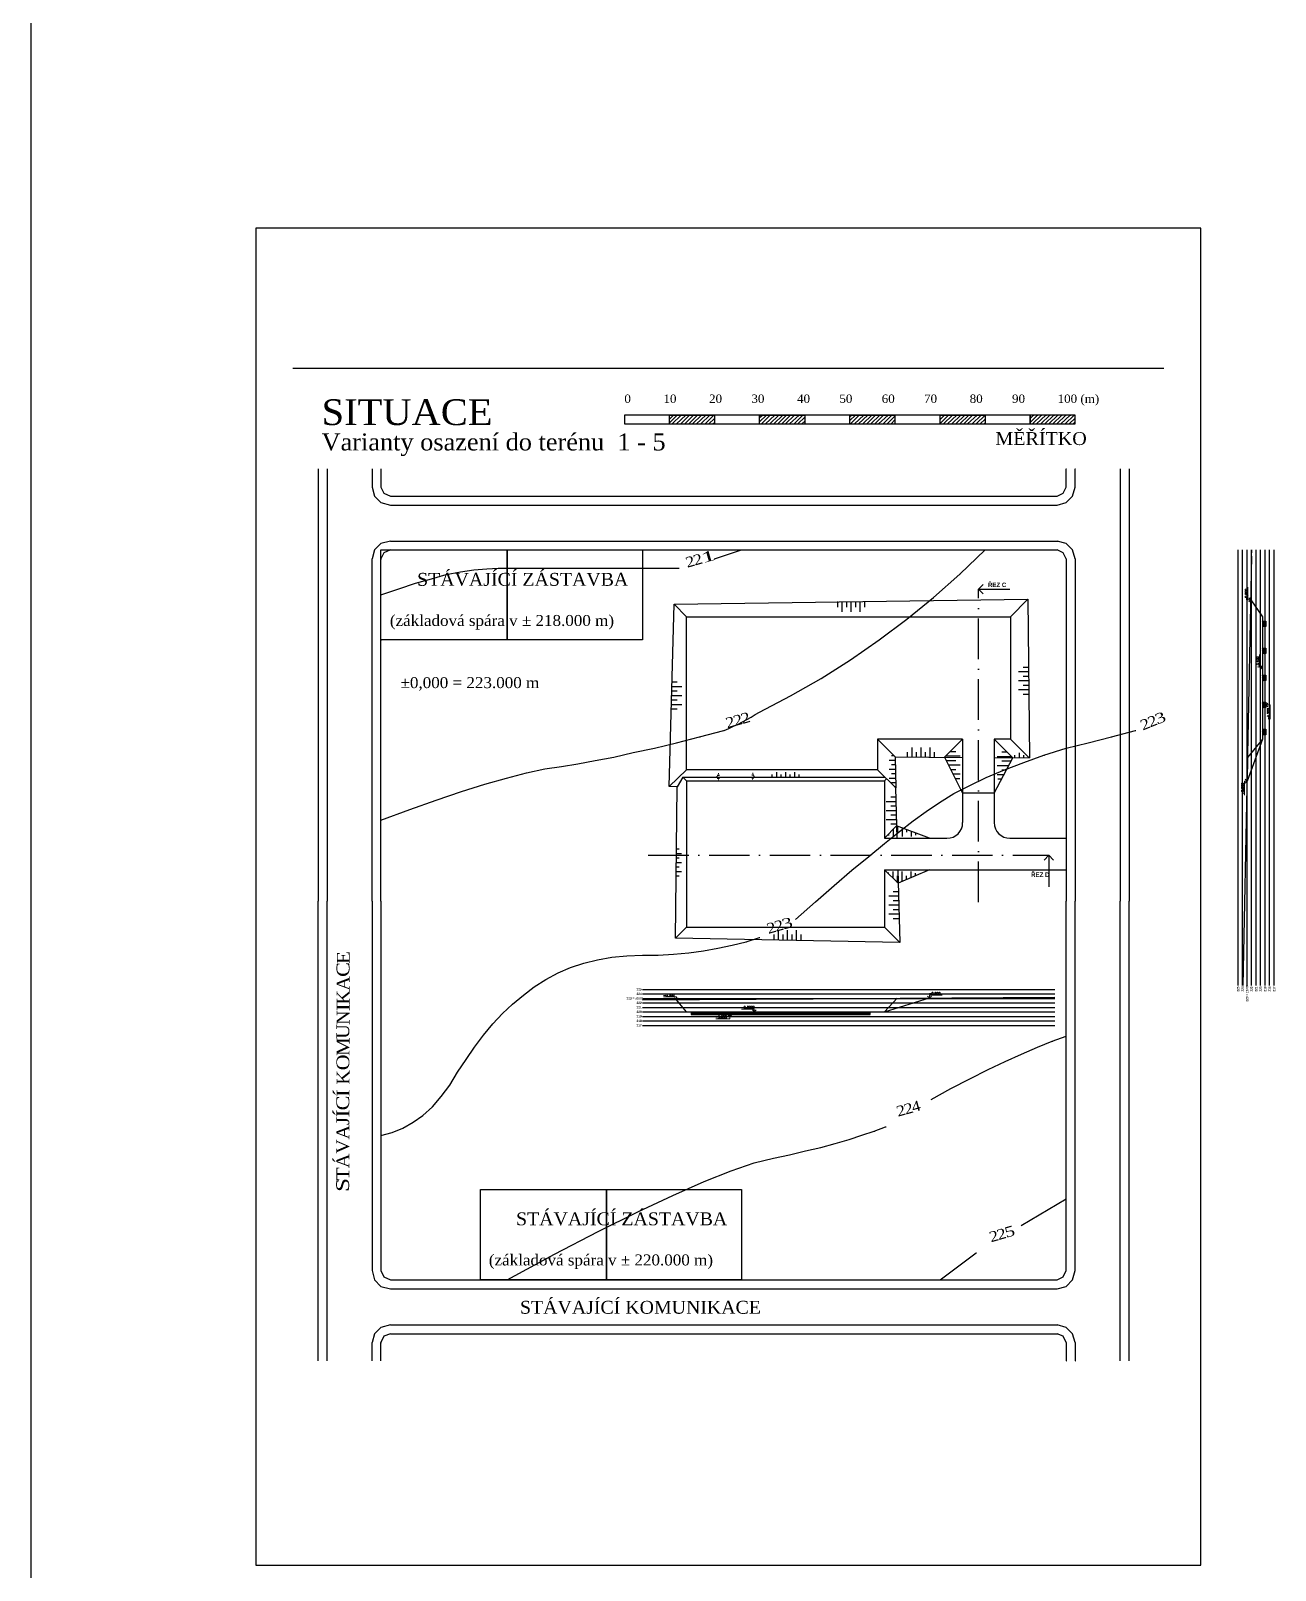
# Model space of a CAD drawing. Header units: millimetres. Extents: x -51 to 2999949, y -1641567 to 415040.
# Drawn here: x 1189949 to 1466474, y -290041 to 51962 of the extents above; entities that cross this region are included whole.
import ezdxf

# ---------------------------------------------------------------- set-up
doc = ezdxf.new("R2010")
doc.units = ezdxf.units.MM
doc.header["$LTSCALE"] = 75
doc.header["$MEASUREMENT"] = 0
doc.linetypes.add('ACAD_ISO10W100', pattern=[18, 12, -3, 0, -3])
doc.layers.get('0').update_dxf_attribs({"linetype": 'CONTINUOUS'})
for name, color, linetype in [('cesty', 161, 'CONTINUOUS'), ('DNO', 210, 'CONTINUOUS'), ('objekt A+B', 10, 'CONTINUOUS'), ('objekt C', 30, 'CONTINUOUS'), ('svahování', 80, 'CONTINUOUS'), ('TEXT hloubky ŘEZ', 255, 'CONTINUOUS'), ('ŘEZ', 10, 'ACAD_ISO10W100'), ('ŘEZ bílá', 251, 'CONTINUOUS'), ('ŘEZ červená', 10, 'CONTINUOUS'), ('šrafy', 90, 'CONTINUOUS')]:
    doc.layers.add(name, color=color, linetype=linetype)
doc.layers.add('dělící čára', color=140, linetype='CONTINUOUS', lineweight=30)
doc.layers.add('texty', color=255, linetype='CONTINUOUS', lineweight=15)
doc.styles.add('romans', font='romans.shx')
doc.styles.add('TIMESNEWROMAN', font='times.ttf')
doc.styles.add('ŘEZ', font='ariblk.ttf', dxfattribs={"width": 0.75, "height": 1000})
doc.styles.add('ŘEZ HLOUBKY', font='ariblk.ttf', dxfattribs={"width": 0.75, "height": 500})
pattern_1 = [(45, (-175330.25, -347899.25), (-132.582521, 132.582521), [])]
pattern_2 = [(45, (-175330.25, 0), (-132.582521, 132.582521), [])]

# ---------------------------------------------------------------- blocks, each defined once
blk = doc.blocks.new('*U44')
at = {"layer": 'DNO'}
for p, q in [((-400, 600), (400, 600)), ((400, 600), (400, -600)), ((400, -600), (-400, -600))]:
    blk.add_line(p, q, dxfattribs=at)
blk = doc.blocks.new('*U45')
at = {"layer": 'DNO', "color": 0, "linetype": 'ByBlock', "lineweight": -2, "transparency": 16777216}
for p in [(0, 0), (0, -6000), (0, -12000), (0, -18000), (0, -24000)]:
    blk.add_blockref('*U44', p, dxfattribs=at)

msp = doc.modelspace()

# ---------------------------------------------------------------- hatches: boundary and pattern name
at = {"layer": 'šrafy'}
h = msp.add_hatch(dxfattribs=at)
h.set_pattern_fill('ANSI31', color=256, scale=1500)
h.set_pattern_definition(pattern_1)
h.paths.add_polyline_path([(1463623.8827, -79214.9542), (1463623.8827, -80414.9542), (1464223.8827, -80414.9542), (1464223.8827, -79214.9542)])
h = msp.add_hatch(dxfattribs=at)
h.set_pattern_fill('ANSI31', color=256, scale=1500)
h.set_pattern_definition(pattern_1)
h.paths.add_polyline_path([(1463623.8827, -79214.9542), (1463623.8827, -80414.9542), (1464223.8827, -80414.9542), (1464223.8827, -79214.9542)])
h = msp.add_hatch(dxfattribs=at)
h.set_pattern_fill('ANSI31', color=256, scale=1500)
h.set_pattern_definition(pattern_1)
h.paths.add_polyline_path([(1464223.8827, -79214.9542), (1463623.8827, -79214.9542), (1463623.8827, -80414.9542), (1464223.8827, -80414.9542)])
h = msp.add_hatch(dxfattribs=at)
h.set_pattern_fill('ANSI31', color=256, scale=1500)
h.set_pattern_definition(pattern_1)
h.paths.add_polyline_path([(1464423.8827, -79214.9542), (1464223.8827, -79214.9542), (1464223.8827, -80414.9542), (1464423.8827, -80414.9542)])
h = msp.add_hatch(dxfattribs=at)
h.set_pattern_fill('ANSI31', color=256, scale=1500)
h.set_pattern_definition(pattern_1)
h.paths.add_polyline_path([(1464423.8827, -79214.9542), (1464223.8827, -79214.9542), (1464223.8827, -80414.9542), (1464423.8827, -80414.9542)])
h = msp.add_hatch(dxfattribs=at)
h.set_pattern_fill('ANSI31', color=256, scale=1500)
h.set_pattern_definition(pattern_1)
h.paths.add_polyline_path([(1464423.8827, -79214.9542), (1464223.8827, -79214.9542), (1464223.8827, -80414.9542), (1464423.8827, -80414.9542)])
h = msp.add_hatch(dxfattribs=at)
h.set_pattern_fill('ANSI31', color=256, scale=1500)
h.set_pattern_definition(pattern_1)
h.paths.add_polyline_path([(1464423.8827, -79214.9542), (1464223.8827, -79214.9542), (1464223.8827, -80414.9542), (1464423.8827, -80414.9542)])
h = msp.add_hatch(dxfattribs=at)
h.set_pattern_fill('ANSI31', color=256, scale=1500)
h.set_pattern_definition(pattern_1)
h.paths.add_polyline_path([(1464223.8827, -85214.9542), (1463623.8827, -85214.9542), (1463623.8827, -86414.9542), (1464223.8827, -86414.9542)])
h = msp.add_hatch(dxfattribs=at)
h.set_pattern_fill('ANSI31', color=256, scale=1500)
h.set_pattern_definition(pattern_2)
h.paths.add_polyline_path([(1464423.8827, -85214.9542), (1464223.8827, -85214.9542), (1464223.8827, -86414.9542), (1464423.8827, -86414.9542)])
h = msp.add_hatch(dxfattribs=at)
h.set_pattern_fill('ANSI31', color=256, scale=1500)
h.set_pattern_definition(pattern_2)
h.paths.add_polyline_path([(1464223.8827, -91214.9542), (1463623.8827, -91214.9542), (1463623.8827, -92414.9542), (1464223.8827, -92414.9542)])
h = msp.add_hatch(dxfattribs=at)
h.set_pattern_fill('ANSI31', color=256, scale=1500)
h.set_pattern_definition(pattern_2)
h.paths.add_polyline_path([(1464423.8827, -91214.9542), (1464223.8827, -91214.9542), (1464223.8827, -92414.9542), (1464423.8827, -92414.9542)])
h = msp.add_hatch(dxfattribs=at)
h.set_pattern_fill('ANSI31', color=256, scale=1500)
h.set_pattern_definition(pattern_1)
h.paths.add_polyline_path([(1464223.8827, -97214.9542), (1463623.8827, -97214.9542), (1463623.8827, -98414.9542), (1464223.8827, -98414.9542)])
h = msp.add_hatch(dxfattribs=at)
h.set_pattern_fill('ANSI31', color=256, scale=1500)
h.set_pattern_definition(pattern_2)
h.paths.add_polyline_path([(1464423.8827, -97214.9542), (1464223.8827, -97214.9542), (1464223.8827, -98414.9542), (1464423.8827, -98414.9542)])
h = msp.add_hatch(dxfattribs=at)
h.set_pattern_fill('ANSI31', color=256, scale=1500)
h.set_pattern_definition(pattern_2)
h.paths.add_polyline_path([(1464223.8827, -103214.9542), (1463623.8827, -103214.9542), (1463623.8827, -104414.9542), (1464223.8827, -104414.9542)])
h = msp.add_hatch(dxfattribs=at)
h.set_pattern_fill('ANSI31', color=256, scale=1500)
h.set_pattern_definition(pattern_2)
h.paths.add_polyline_path([(1464423.8827, -103214.9542), (1464223.8827, -103214.9542), (1464223.8827, -104414.9542), (1464423.8827, -104414.9542)])
h = msp.add_hatch(dxfattribs=at)
h.set_pattern_fill('ANSI31', color=256, scale=1500)
h.set_pattern_definition([(45, (-145815.42, -347899.25), (-132.582521, 132.582521), [])])
h.paths.add_polyline_path([(1376470.7233, -165996.2163), (1336669.7798, -165996.2163), (1336669.7798, -166596.2163), (1376470.7233, -166596.2163)])

# ---------------------------------------------------------------- linework, layer by layer
for p, q in [((1248166.6185, -22979.0774), (1441752.1823, -22979.0774)), ((1269847.5854, -61402.9957), (1418142.3038, -61402.9957)), ((1269847.5854, -63383.3428), (1418142.3038, -63383.3428)), ((1331855.6645, -67446.9082), (1334041.7669, -67446.9082)), ((1269847.5854, -235545.124), (1418142.3038, -235545.124)), ((1269847.5854, -237499.7533), (1418142.3038, -237499.7533))]:
    msp.add_line(p, q)
msp.add_lwpolyline([(1239948.9938, 8101.9547), (1239948.9938, -288898.0453), (1449948.9938, -288898.0453), (1449948.9938, 8101.9547)], close=True)
for points in [[(1321851.0381, -35375.5352), (1331855.6645, -35375.5352), (1331855.6645, -33420.9059), (1341860.2843, -33420.9059), (1341860.2843, -35375.5352), (1351864.9041, -35375.5352), (1351864.9041, -33420.9059), (1361972.395, -33420.9059), (1361972.395, -35375.5352), (1371977.0279, -35375.5352), (1371977.0279, -33420.9059), (1381981.6346, -33420.9059), (1381981.6346, -35375.5352), (1391986.2675, -35375.5352), (1391986.2675, -33420.9059), (1401990.8873, -33420.9059), (1401990.8873, -35375.5352), (1411995.5072, -35375.5352), (1411995.5072, -33420.9059), (1321851.0381, -33420.9059), (1321851.0381, -35375.5352), (1412098.3783, -35375.5352)], [(1331855.6645, -34295.3625), (1332730.1081, -33420.9059), (1332832.9792, -33420.9059)], [(1331855.6645, -35169.793), (1333604.5386, -33420.9059), (1333707.4097, -33420.9059)], [(1332498.635, -35375.5352), (1334478.9821, -33420.9059), (1334607.5841, -33420.9059)], [(1333398.7964, -35375.5352), (1335482.0146, -33420.9059), (1335584.8857, -33420.9059)], [(1334376.098, -35375.5352), (1336356.4582, -33420.9059), (1336459.3293, -33420.9059)], [(1335250.5546, -35375.5352), (1337230.9018, -33420.9059), (1337359.4906, -33420.9059)], [(1336150.7029, -35375.5352), (1338105.3322, -33420.9059), (1338233.9211, -33420.9059)], [(1337025.1465, -35375.5352), (1339005.4936, -33420.9059), (1339108.3778, -33420.9059)], [(1337899.5901, -35375.5352), (1339982.8083, -33420.9059), (1340085.6794, -33420.9059)], [(1338876.8916, -35375.5352), (1340857.2519, -33420.9059), (1340985.8407, -33420.9059)], [(1339777.0661, -35375.5352), (1341757.4132, -33420.9059), (1341860.2843, -33420.9059)], [(1340651.4966, -35375.5352), (1341860.2843, -34166.7475), (1341963.1554, -34166.7475)], [(1351864.9041, -33961.0053), (1352507.8746, -33420.9059), (1352636.4766, -33420.9059)], [(1351864.9041, -34938.3331), (1353408.036, -33420.9059), (1353510.9071, -33420.9059)], [(1352302.1194, -35375.5352), (1354282.4665, -33420.9059), (1354385.3507, -33420.9059)], [(1353176.5629, -35375.5352), (1355259.7942, -33420.9059), (1355388.3831, -33420.9059)], [(1354179.5954, -35375.5352), (1356159.9425, -33420.9059), (1356262.8136, -33420.9059)], [(1355054.039, -35375.5352), (1357034.3861, -33420.9059), (1357137.2703, -33420.9059)], [(1355928.4825, -35375.5352), (1357908.8297, -33420.9059), (1358011.7008, -33420.9059)], [(1356802.913, -35375.5352), (1358783.2602, -33420.9059), (1358886.1443, -33420.9059)], [(1357677.3566, -35375.5352), (1359657.7168, -33420.9059), (1359786.3057, -33420.9059)], [(1358577.518, -35375.5352), (1360660.7362, -33420.9059), (1360763.6073, -33420.9059)], [(1359554.8326, -35375.5352), (1361535.1798, -33420.9059), (1361638.064, -33420.9059)], [(1360429.2762, -35375.5352), (1361972.395, -33858.1342), (1362075.2792, -33858.1342)], [(1371977.0279, -33729.5453), (1372311.359, -33420.9059), (1372414.2432, -33420.9059)], [(1371977.0279, -34629.6936), (1373185.8156, -33420.9059), (1373288.6867, -33420.9059)], [(1372079.899, -35375.5352), (1374060.2461, -33420.9059), (1374188.835, -33420.9059)], [(1372980.0473, -35375.5352), (1375063.2786, -33420.9059), (1375166.1628, -33420.9059)], [(1373854.5039, -35375.5352), (1375937.7222, -33420.9059), (1376040.5933, -33420.9059)], [(1374831.8055, -35375.5352), (1376812.1527, -33420.9059), (1376915.0368, -33420.9059)], [(1375706.2491, -35375.5352), (1377686.6093, -33420.9059), (1377815.1982, -33420.9059)], [(1376606.4105, -35375.5352), (1378586.7576, -33420.9059), (1378689.6287, -33420.9059)], [(1377480.841, -35375.5352), (1379461.2012, -33420.9059), (1379564.0723, -33420.9059)], [(1378355.2976, -35375.5352), (1380438.5158, -33420.9059), (1380567.1047, -33420.9059)], [(1379332.5992, -35375.5352), (1381312.9463, -33420.9059), (1381441.5483, -33420.9059)], [(1380232.7737, -35375.5352), (1381981.6346, -33626.6481), (1382084.5188, -33626.6481)], [(1391986.2675, -33523.777), (1392089.1386, -33420.9059), (1392217.7275, -33420.9059)], [(1391986.2675, -34398.2336), (1392989.3, -33420.9059), (1393092.1842, -33420.9059)], [(1391986.2675, -35272.6641), (1393863.7436, -33420.9059), (1393966.6147, -33420.9059)], [(1392757.8269, -35375.5352), (1394738.1741, -33420.9059), (1394841.0452, -33420.9059)], [(1393632.2705, -35375.5352), (1395715.5018, -33420.9059), (1395844.0907, -33420.9059)], [(1394635.303, -35375.5352), (1396615.6501, -33420.9059), (1396718.5212, -33420.9059)], [(1395509.7465, -35375.5352), (1397490.0937, -33420.9059), (1397592.9778, -33420.9059)], [(1396384.1901, -35375.5352), (1398364.5372, -33420.9059), (1398467.4083, -33420.9059)], [(1397258.6206, -35375.5352), (1399238.9677, -33420.9059), (1399341.8388, -33420.9059)], [(1398133.0642, -35375.5352), (1400242.0133, -33420.9059), (1400344.8844, -33420.9059)], [(1399136.0966, -35375.5352), (1401116.4438, -33420.9059), (1401219.3149, -33420.9059)], [(1400010.5402, -35375.5352), (1401990.8873, -33420.9059), (1402093.7715, -33420.9059)], [(1411995.5072, -35375.5352), (1422000.127, -35375.5352), (1422000.127, -33420.9059), (1411995.5072, -33420.9059), (1411995.5072, -35375.5352), (1412098.3783, -35375.5352)], [(1411995.5072, -34166.7475), (1412767.0666, -33420.9059), (1412869.9507, -33420.9059)], [(1411995.5072, -35066.9219), (1413641.5101, -33420.9059), (1413744.3943, -33420.9059)], [(1412535.6066, -35375.5352), (1414515.9537, -33420.9059), (1414644.5426, -33420.9059)], [(1413435.7549, -35375.5352), (1415518.9862, -33420.9059), (1415621.8703, -33420.9059)], [(1414413.0826, -35375.5352), (1416393.4297, -33420.9059), (1416496.3008, -33420.9059)], [(1415287.5131, -35375.5352), (1417267.8602, -33420.9059), (1417396.4622, -33420.9059)], [(1416187.6745, -35375.5352), (1418142.3038, -33420.9059), (1418270.9058, -33420.9059)], [(1417062.118, -35375.5352), (1419042.4652, -33420.9059), (1419145.3363, -33420.9059)], [(1417936.5485, -35375.5352), (1419916.8957, -33420.9059), (1420019.7798, -33420.9059)], [(1418811.0052, -35375.5352), (1420894.2234, -33420.9059), (1421022.8123, -33420.9059)], [(1419814.0246, -35375.5352), (1421794.3717, -33420.9059), (1421897.2559, -33420.9059)], [(1420688.4681, -35375.5352), (1422000.127, -34063.8764), (1422103.0111, -34063.8764)], [(1341525.9402, -35375.5352), (1341860.2843, -35066.9219), (1341963.1554, -35066.9219)], [(1361303.7067, -35375.5352), (1361972.395, -34732.5647), (1362075.2792, -34732.5647)], [(1381107.2041, -35375.5352), (1381981.6346, -34501.1047), (1382084.5188, -34501.1047)], [(1400884.9838, -35375.5352), (1401990.8873, -34295.3625), (1402093.7715, -34295.3625)], [(1401785.1321, -35375.5352), (1401990.8873, -35169.793), (1402093.7715, -35169.793)], [(1421562.9117, -35375.5352), (1422000.127, -34938.3331), (1422103.0111, -34938.3331)], [(1253799.0401, -45380.1681), (1253799.0401, -141439.9542), (1253901.9177, -141439.9542)], [(1255779.3872, -45380.1681), (1255779.3872, -141439.9542), (1255882.2648, -141439.9542)], [(1265784.0135, -45380.1681), (1265784.0135, -49443.7335), (1266324.1064, -51424.0806), (1267764.3607, -52838.6105), (1269847.5854, -53404.4277), (1418039.4327, -53404.4277), (1420019.7798, -52838.6105), (1421460.0406, -51424.0806), (1422000.127, -49443.7335), (1422000.127, -45380.1681), (1422103.0111, -45380.1681)], [(1267764.3607, -45380.1681), (1267764.3607, -49443.7335), (1268407.3312, -50755.3923), (1269847.5854, -51424.0806), (1418039.4327, -51424.0806), (1419351.0915, -50755.3923), (1420019.7798, -49443.7335), (1420019.7798, -45380.1681), (1420122.664, -45380.1681)], [(1432004.7468, -45380.1681), (1432004.7468, -141439.9542), (1432107.6179, -141439.9542)], [(1433985.0939, -45380.1681), (1433985.0939, -141439.9542), (1434087.9781, -141439.9542)], [(1269847.5854, -61402.9957), (1267764.3607, -61943.0951), (1266324.1064, -63383.3428), (1265784.0135, -65363.69), (1265886.8846, -65363.69)], [(1422000.127, -65363.69), (1421460.0406, -63383.3428), (1420019.7798, -61943.0951), (1418039.4327, -61402.9957), (1418142.3038, -61402.9957)], [(1269847.5854, -63383.3428), (1268407.3312, -64052.0311), (1267764.3607, -65363.69), (1267867.2383, -65363.69)], [(1267764.3607, -83366.8647), (1267764.3607, -63383.3428), (1325914.6166, -63383.3428), (1325914.6166, -83366.8647), (1295797.873, -83366.8647), (1295797.873, -63383.3428), (1295797.873, -83366.8647), (1267764.3607, -83366.8647), (1267867.2383, -83366.8647)], [(1341860.2843, -65363.69), (1347904.1968, -63383.3428), (1348007.081, -63383.3428)], [(1396384.1901, -68758.567), (1401990.8873, -63383.3428), (1402093.7715, -63383.3428)], [(1420019.7798, -65363.69), (1419351.0915, -64052.0311), (1418039.4327, -63383.3428), (1418142.3038, -63383.3428)], [(1265784.0135, -141439.9542), (1265784.0135, -65363.69), (1265886.8846, -65363.69)], [(1267764.3607, -141439.9542), (1267764.3607, -65363.69), (1267867.2383, -65363.69)], [(1267764.3607, -73362.2318), (1271725.0615, -72050.573), (1275454.2892, -70738.9141), (1278977.7682, -69761.6125), (1282269.7742, -68861.4381), (1285458.909, -68218.4676), (1288416.5708, -67781.2654), (1291271.3615, -67549.7793), (1293817.5258, -67446.9082), (1331958.5356, -67446.9082)], [(1420019.7798, -65363.69), (1420019.7798, -141439.9542), (1420122.664, -141439.9542)], [(1422000.127, -65363.69), (1422000.127, -141439.9542), (1422103.0111, -141439.9542)], [(1351864.9041, -99389.6923), (1358783.2602, -95763.3291), (1365598.7582, -91931.2237), (1372079.899, -87764.7873), (1378458.1687, -83366.8647), (1384630.6832, -78763.1999), (1390571.7376, -73928.049), (1396384.1901, -68758.567), (1396487.0612, -68758.567)], [(1267764.3607, -123436.7795), (1274142.6304, -121019.2171), (1280057.954, -118935.9858), (1285664.6577, -117058.5098), (1290834.1397, -115412.5199), (1295669.2776, -114100.861), (1300067.2001, -112892.0733), (1304156.4898, -112017.6167), (1307885.7175, -111477.5172), (1311512.0742, -110911.7262), (1315369.8973, -110165.8846), (1319536.3469, -109394.299), (1323831.3918, -108391.2796), (1328563.6455, -107413.9519), (1333398.7964, -106205.1641), (1338568.2784, -104893.5053), (1338671.1495, -104893.5053)], [(1338568.2784, -104893.5053), (1343943.5025, -103453.2576), (1344046.3736, -103453.2576)], [(1419951.4623, -107435.3013), (1420054.8371, -107413.9519), (1424889.9881, -106205.1641), (1430059.47, -104893.5053), (1430162.3411, -104893.5053)], [(1430059.47, -104893.5053), (1435434.6942, -103453.2576), (1435537.5653, -103453.2576)], [(1359889.1768, -145503.5326), (1364287.0994, -141542.8253), (1368453.5358, -137942.206), (1372414.2432, -134521.5981), (1376169.1821, -131461.0652), (1379666.9564, -128606.2614), (1382984.6802, -125957.226), (1386045.2262, -123539.6506), (1388900.0038, -121456.4323), (1391883.3964, -119476.0852), (1395072.5313, -117521.4559), (1398467.4083, -115746.8509), (1402222.3604, -113895.0927), (1406285.9257, -112249.1028), (1410580.9772, -110603.0867), (1415081.7709, -108957.0968), (1415184.642, -108957.0968)], [(1415081.7709, -108957.0968), (1420019.7798, -107413.9519), (1420122.664, -107413.9519)], [(1253799.0401, -243543.6789), (1253799.0401, -141439.9542), (1253901.9177, -141439.9542)], [(1255779.3872, -243543.6789), (1255779.3872, -141439.9542), (1255882.2648, -141439.9542)], [(1265784.0135, -141439.9542), (1265784.0135, -223457.2794), (1266324.1064, -225540.5042), (1267764.3607, -226980.7584), (1269847.5854, -227520.8513), (1418039.4327, -227520.8513), (1420019.7798, -226980.7584), (1421460.0406, -225540.5042), (1422000.127, -223457.2794), (1422000.127, -141439.9542), (1422103.0111, -141439.9542)], [(1267764.3607, -141439.9542), (1267764.3607, -223457.2794), (1268407.3312, -224871.8159), (1269847.5854, -225540.5042), (1418039.4327, -225540.5042), (1419351.0915, -224871.8159), (1420019.7798, -223457.2794), (1420019.7798, -141439.9542), (1420122.664, -141439.9542)], [(1432004.7468, -243543.6789), (1432004.7468, -141439.9542), (1432107.6179, -141439.9542)], [(1433985.0939, -243543.6789), (1433985.0939, -141439.9542), (1434087.9781, -141439.9542)], [(1267764.3607, -193494.849), (1270284.8072, -192826.1607), (1272599.4985, -191848.846), (1274914.1898, -190511.4694), (1277100.2922, -188994.0553), (1279183.5169, -187116.5793), (1281163.8641, -184801.888), (1283041.3401, -182281.4545), (1284790.2207, -179426.6508), (1286667.6902, -176571.8731), (1288545.1662, -173819.9535), (1290525.5133, -171196.6359), (1292608.7381, -168676.1893), (1294794.8405, -166361.498), (1297006.6607, -164278.2798), (1299424.2296, -162297.9196), (1301841.7985, -160446.1744), (1304362.2451, -158800.1584), (1307114.1581, -157359.9107), (1309866.0712, -156151.123), (1312823.733, -155173.8083), (1315909.9902, -154402.2358), (1319099.1251, -153862.1495), (1322391.1376, -153527.8053), (1325914.6166, -153399.2164), (1329335.2179, -153399.2164), (1332730.1081, -153193.4612), (1336150.7029, -152859.117), (1339442.7089, -152421.8887), (1342631.8437, -151881.8023), (1345820.9786, -151213.1009), (1348881.5245, -150441.5415), (1349010.1134, -150441.5415)], [(1348881.5245, -150441.5415), (1351864.9041, -149464.24), (1351967.7883, -149464.24)], [(1390005.9204, -185470.5894), (1394403.843, -183053.0139), (1398595.9972, -180866.9115), (1402659.5756, -178783.6802), (1406491.681, -177009.0884), (1410118.0311, -175363.0854), (1413641.5101, -173819.9535), (1416933.5292, -172508.2947), (1417062.118, -172508.2947)], [(1416933.5292, -172508.2947), (1420019.7798, -171428.1089), (1420122.664, -171428.1089)], [(1377377.9699, -192491.8165), (1379898.4164, -191514.5019), (1380001.2875, -191514.5019)], [(1295797.873, -225540.5042), (1306342.5922, -219830.9228), (1316012.8679, -214790.0297), (1324808.7065, -210392.1202), (1332627.2239, -206765.7701), (1339545.5799, -203705.2241), (1345589.5186, -201287.6486), (1350656.1295, -199513.0568), (1354951.1548, -198535.7421), (1358577.518, -197764.1827), (1362075.2792, -196889.7391), (1365495.8871, -196118.1666), (1368685.022, -195243.7362), (1371771.2726, -194369.2926), (1374626.0633, -193366.2601), (1377377.9699, -192491.8165), (1377480.841, -192491.8165)], [(1289856.825, -225540.5042), (1289856.825, -205454.1112), (1347904.1968, -205454.1112), (1347904.1968, -225540.5042), (1317890.3439, -225540.5042), (1317890.3439, -205454.1112), (1317890.3439, -225540.5042), (1289856.825, -225540.5042), (1289959.7027, -225540.5042)], [(1410015.16, -213478.3708), (1420019.7798, -207537.3295), (1420122.664, -207537.3295)], [(1391986.2675, -225540.5042), (1400010.5402, -219496.5786), (1400113.4113, -219496.5786)], [(1269847.5854, -235545.124), (1267764.3607, -236085.2169), (1266324.1064, -237499.7533), (1265784.0135, -239480.107), (1265886.8846, -239480.107)], [(1422000.127, -239480.107), (1421460.0406, -237499.7533), (1420019.7798, -236085.2169), (1418039.4327, -235545.124), (1418142.3038, -235545.124)], [(1269847.5854, -237499.7533), (1268407.3312, -238065.5705), (1267764.3607, -239480.107), (1267867.2383, -239480.107)], [(1420019.7798, -239480.107), (1419351.0915, -238065.5705), (1418039.4327, -237499.7533), (1418142.3038, -237499.7533)], [(1265784.0135, -243543.6789), (1265784.0135, -239480.107), (1265886.8846, -239480.107)], [(1267764.3607, -243543.6789), (1267764.3607, -239480.107), (1267867.2383, -239480.107)], [(1420019.7798, -239480.107), (1420019.7798, -243543.6789), (1420122.664, -243543.6789)], [(1422000.127, -239480.107), (1422000.127, -243543.6789), (1422103.0111, -243543.6789)]]:
    msp.add_lwpolyline(points)
msp.add_open_spline([(1344046.3736, -103453.2576), (1346855.9695, -102302.1549), (1349416.5218, -100902.0085), (1351864.9041, -99389.6923)], degree=3)
at = {"layer": 'cesty'}
for p, q in [((1397019.7798, -105414.9542), (1392997.2698, -109437.4643)), ((1397019.7798, -105414.9542), (1397019.7798, -123939.9542)), ((1404019.7798, -105414.9542), (1404019.7798, -123939.9542)), ((1404019.7798, -105414.9542), (1408154.5737, -109549.7481)), ((1404019.7798, -105414.9542), (1404019.7798, -117414.9542)), ((1392997.2698, -109437.4643), (1397019.7798, -117414.9542)), ((1397019.7798, -109467.2626), (1397019.7798, -121467.2626)), ((1404019.7798, -117414.9542), (1408154.5737, -109549.7481)), ((1404019.7798, -117414.9542), (1397019.7798, -117414.9542)), ((1379669.7798, -127439.9542), (1382313.0059, -124701.9675)), ((1389669.7798, -127439.9542), (1382313.0059, -124701.9675)), ((1379669.7798, -127439.9542), (1393519.7798, -127439.9542)), ((1379669.7798, -127439.9542), (1389669.7798, -127439.9542)), ((1407519.7798, -127439.9542), (1416019.7798, -127439.9542)), ((1407519.7798, -127439.9542), (1420019.7798, -127439.9542)), ((1379669.7798, -134439.9542), (1420019.7798, -134439.9542)), ((1379669.7798, -134439.9542), (1382680.984, -137423.4627)), ((1389669.7798, -134439.9542), (1382680.984, -137423.4627))]:
    msp.add_line(p, q, dxfattribs=at)
for centre, start, end in [((1393519.7798, -123939.9542), 270, 0), ((1407519.7798, -123939.9542), 180, 270)]:
    msp.add_arc(centre, 3500, start, end, dxfattribs=at)
at = {"layer": 'DNO'}
for p, q in [((1461030.5485, -74449.0231), (1463623.8827, -78214.9542)), ((1463623.8827, -78214.9542), (1463623.8827, -105414.9542)), ((1463623.8827, -105414.9542), (1460223.8827, -114734.7219)), ((1463623.8827, -105414.9542), (1460329.3564, -109467.2626)), ((1460329.3564, -109467.2626), (1460223.8827, -114734.7219)), ((1335669.7798, -165996.2163), (1333400.9031, -163304.1726)), ((1379669.7798, -165996.2163), (1389669.7798, -162901.8409)), ((1379669.7798, -165996.2163), (1382501.3986, -162953.096)), ((1335669.7798, -165996.2163), (1379669.7798, -165996.2163)), ((1336669.7798, -165996.2163), (1336669.7798, -166596.2163)), ((1336669.7798, -166596.2163), (1376470.7233, -166596.2163)), ((1376470.7233, -166596.2163), (1376470.7233, -165996.2163))]:
    msp.add_line(p, q, dxfattribs=at)
at = {"layer": 'dělící čára'}
msp.add_line((1189948.9938, 407501.2066), (1189948.9938, -692498.7934), dxfattribs=at)
at = {"layer": 'objekt A+B'}
for p, q in [((1332896.208, -75404.618), (1411498.657, -74293.8796)), ((1407669.7798, -78214.9542), (1411498.657, -74293.8796)), ((1411498.657, -74293.8796), (1411841.4152, -109577.0598)), ((1331800.0449, -115961.0656), (1332896.208, -75404.618)), ((1332896.208, -75404.618), (1335669.7798, -78214.9542)), ((1335669.7798, -78214.9542), (1407669.7798, -78214.9542)), ((1335669.7798, -112214.9542), (1335669.7798, -78214.9542)), ((1407669.7798, -78214.9542), (1407669.7798, -105414.9542)), ((1397019.7798, -105414.9542), (1378069.7798, -105414.9542)), ((1378069.7798, -105414.9542), (1378069.7798, -112214.9542)), ((1378069.7798, -105414.9542), (1382010.904, -109356.0784)), ((1407669.7798, -105414.9542), (1404019.7798, -105414.9542)), ((1407669.7798, -105414.9542), (1411831.8143, -109576.9887)), ((1382010.904, -109356.0784), (1382185.7949, -116252.377)), ((1382010.904, -109356.0784), (1397019.7798, -109467.2626)), ((1335669.7798, -112214.9542), (1331800.0449, -115961.0656)), ((1378069.7798, -112214.9542), (1335669.7798, -112214.9542)), ((1378069.7798, -112214.9542), (1382185.7949, -116252.377)), ((1404019.7798, -109519.1179), (1411841.4152, -109577.0598)), ((1333562.1238, -115971.2532), (1331800.0449, -115961.0656)), ((1382185.7949, -116252.377), (1382068.576, -116251.6993))]:
    msp.add_line(p, q, dxfattribs=at)
at = {"layer": 'objekt C'}
for p, q in [((1333206.4049, -149605.1078), (1333562.1238, -115971.2532)), ((1334862.7267, -113857.9011), (1333562.1238, -115971.2532)), ((1335669.7798, -114664.9542), (1334862.7267, -113857.9011)), ((1334862.7267, -113857.9011), (1379744.7083, -113857.9011)), ((1335669.7798, -114664.9542), (1335669.7798, -147214.9542)), ((1335669.7798, -114664.9542), (1379669.7798, -114664.9542)), ((1379669.7798, -114664.9542), (1380106.3972, -114212.6839)), ((1379669.7798, -114664.9542), (1379669.7798, -127439.9542)), ((1381838.6105, -115911.8218), (1382068.576, -116251.6993)), ((1382068.576, -116251.6993), (1382392.2041, -127439.9542)), ((1379669.7798, -134439.9542), (1379669.7798, -147214.9542)), ((1382594.6839, -134439.9542), (1383061.4127, -150575.3925)), ((1335669.7798, -147214.9542), (1333206.4049, -149605.1078)), ((1383061.4127, -150575.3925), (1333206.4049, -149605.1078)), ((1335669.7798, -147214.9542), (1379669.7798, -147214.9542)), ((1379669.7798, -147214.9542), (1383061.4127, -150575.3925))]:
    msp.add_line(p, q, dxfattribs=at)
at = {"layer": 'svahování'}
for p, q in [((1369197.4325, -74849.2488), (1369197.4325, -76099.2488)), ((1370197.4325, -74849.2488), (1370197.4325, -77099.2488)), ((1371197.4325, -74849.2488), (1371197.4325, -76099.2488)), ((1372197.4325, -74849.2488), (1372197.4325, -77099.2488)), ((1373197.4325, -74835.1177), (1373197.4325, -76099.2488)), ((1374197.4325, -74820.9866), (1374197.4325, -77099.2488)), ((1375197.4325, -74806.8555), (1375197.4325, -76099.2488)), ((1411655.7791, -90467.8712), (1409439.3679, -90467.8712)), ((1411646.0646, -89467.8712), (1410439.3679, -89467.8712)), ((1411665.4936, -91467.8712), (1410439.3679, -91467.8712)), ((1332348.1265, -95682.8418), (1334598.1265, -95682.8418)), ((1332375.1545, -94682.8418), (1333598.1265, -94682.8418)), ((1332402.1826, -93682.8418), (1334598.1265, -93682.8418)), ((1332429.2107, -92682.8418), (1333598.1265, -92682.8418)), ((1411675.2081, -92467.8712), (1409439.3679, -92467.8712)), ((1411689.3679, -94467.8712), (1409439.3679, -94467.8712)), ((1411689.3679, -93467.8712), (1410439.3679, -93467.8712)), ((1411689.3679, -95467.8712), (1410439.3679, -95467.8712)), ((1332267.0422, -98682.8418), (1333598.1265, -98682.8418)), ((1332294.0703, -97682.8418), (1334598.1265, -97682.8418)), ((1332348.1265, -96682.8418), (1333598.1265, -96682.8418)), ((1381801.9215, -109147.0958), (1381225.2647, -109147.0958)), ((1384794.6452, -109376.7), (1384794.6452, -108266.8054)), ((1385794.6452, -109384.1079), (1385794.6452, -107266.8054)), ((1386794.6452, -109391.5158), (1386794.6452, -108266.8054)), ((1387794.6452, -109398.9237), (1387794.6452, -107266.8054)), ((1388794.6452, -109406.3316), (1388794.6452, -108266.8054)), ((1389794.6452, -109413.7395), (1389794.6452, -107266.8054)), ((1390794.6452, -109421.1474), (1390794.6452, -108266.8054)), ((1393295.0067, -109139.7273), (1396490.6182, -109139.7273)), ((1394295.0067, -108139.7273), (1395490.6182, -108139.7273)), ((1407912.8801, -109308.0545), (1404704.024, -109308.0545)), ((1406912.8801, -108308.0545), (1405704.024, -108308.0545)), ((1408640.6933, -109553.3492), (1408640.6933, -108954.0632)), ((1409640.6933, -109560.7571), (1409640.6933, -108454.0632)), ((1410640.6933, -109568.165), (1410640.6933, -108954.0632)), ((1355692.883, -113861.3914), (1355692.883, -112736.3914)), ((1357692.883, -113861.3914), (1357692.883, -112736.3914)), ((1359692.883, -113861.3914), (1359692.883, -112736.3914)), ((1382030.9643, -110147.0958), (1380725.2647, -110147.0958)), ((1382081.6845, -112147.0958), (1380725.2647, -112147.0958)), ((1382056.3244, -111147.0958), (1381225.2647, -111147.0958)), ((1393351.3736, -110139.7273), (1395490.6182, -110139.7273)), ((1393855.6062, -111139.7273), (1396490.6182, -111139.7273)), ((1394359.8387, -112139.7273), (1395490.6182, -112139.7273)), ((1407230.2197, -111308.0545), (1404704.024, -111308.0545)), ((1407755.9267, -110308.0545), (1405704.024, -110308.0545)), ((1406704.5127, -112308.0545), (1405704.024, -112308.0545)), ((1342325.8146, -113729.4708), (1342577.1723, -113729.4708)), ((1342483.8852, -114079.0596), (1342961.921, -114079.0596)), ((1342494.2318, -113386.6179), (1342974.3306, -113386.6179)), ((1342666.2533, -113036.4276), (1342840.027, -113036.4276)), ((1342781.0239, -114376.1983), (1342857.9501, -114376.1983)), ((1350625.4084, -113386.6179), (1350165.2291, -113386.6179)), ((1350635.3969, -114079.0596), (1350177.6387, -114079.0596)), ((1350348.542, -114376.1983), (1350281.6096, -114376.1983)), ((1350459.3405, -113036.4276), (1350299.5327, -113036.4276)), ((1350787.9967, -113729.4708), (1350562.3874, -113729.4708)), ((1354692.883, -113861.3914), (1354692.883, -113236.3914)), ((1356692.883, -113861.3914), (1356692.883, -113236.3914)), ((1358692.883, -113861.3914), (1358692.883, -113236.3914)), ((1360692.883, -113861.3914), (1360692.883, -113236.3914)), ((1382132.4048, -114147.0958), (1380725.2647, -114147.0958)), ((1382107.0447, -113147.0958), (1381225.2647, -113147.0958)), ((1382157.7649, -115147.0958), (1381225.2647, -115147.0958)), ((1394864.0713, -113139.7273), (1396490.6182, -113139.7273)), ((1396388.8586, -114196.1419), (1395396.7499, -114196.1419)), ((1406178.8057, -113308.0545), (1404704.024, -113308.0545)), ((1405662.8272, -114289.549), (1404841.1398, -114289.549)), ((1382157.7446, -119334.376), (1380038.812, -119334.376)), ((1382128.8189, -118334.376), (1381038.812, -118334.376)), ((1382215.596, -121334.376), (1380038.812, -121334.376)), ((1382186.6703, -120334.376), (1381038.812, -120334.376)), ((1382244.5217, -122334.376), (1381038.812, -122334.376)), ((1382273.4474, -123334.376), (1380038.812, -123334.376)), ((1380574.9784, -126502.304), (1380574.9784, -126835.0437)), ((1382288.812, -124334.376), (1381038.812, -124334.376)), ((1381574.9784, -125466.4536), (1381574.9784, -127070.6748)), ((1382574.9784, -124799.4664), (1382574.9784, -126070.6748)), ((1383574.9784, -125171.6385), (1383574.9784, -127070.6748)), ((1384574.9784, -125543.8107), (1384574.9784, -126070.6748)), ((1385574.9784, -125915.9829), (1385574.9784, -127070.6748)), ((1386574.9784, -126288.1551), (1386574.9784, -126716.8714)), ((1333415.993, -129788.1805), (1334009.2644, -129788.1805)), ((1333384.2644, -130788.1805), (1334509.2644, -130788.1805)), ((1333384.2644, -131788.1805), (1334009.2644, -131788.1805)), ((1333384.2644, -132788.1805), (1334509.2644, -132788.1805)), ((1333384.2644, -133788.1805), (1334009.2644, -133788.1805)), ((1333384.2644, -134788.1805), (1334509.2644, -134788.1805)), ((1333384.2644, -135788.1805), (1334009.2644, -135788.1805)), ((1380574.9784, -135336.8271), (1380574.9784, -135044.8647)), ((1381574.9784, -136327.6296), (1381574.9784, -134809.2336)), ((1382574.9784, -137318.4321), (1382574.9784, -135809.2336)), ((1383574.9784, -137041.8176), (1383574.9784, -134809.2336)), ((1384574.9784, -136614.9188), (1384574.9784, -135809.2336)), ((1385574.9784, -136188.02), (1385574.9784, -134809.2336)), ((1386574.9784, -135761.1212), (1386574.9784, -135163.037)), ((1382735.3264, -139302.1523), (1381591.5468, -139302.1523)), ((1382764.2521, -140302.1523), (1380591.5468, -140302.1523)), ((1382841.5468, -142302.1523), (1380591.5468, -142302.1523)), ((1382793.1778, -141302.1523), (1381591.5468, -141302.1523)), ((1382841.5468, -143302.1523), (1381591.5468, -143302.1523)), ((1382841.5468, -144302.1523), (1380591.5468, -144302.1523)), ((1382841.5468, -145302.1523), (1381591.5468, -145302.1523)), ((1355133.9088, -150090.2501), (1355133.9088, -148840.2501)), ((1356133.9088, -150090.2501), (1356133.9088, -147840.2501)), ((1357133.9088, -150090.2501), (1357133.9088, -148840.2501)), ((1358133.9088, -150090.2501), (1358133.9088, -147840.2501)), ((1359133.9088, -150090.2501), (1359133.9088, -148840.2501)), ((1360133.9088, -150090.2501), (1360133.9088, -147840.2501)), ((1361133.9088, -150090.2501), (1361133.9088, -148840.2501))]:
    msp.add_line(p, q, dxfattribs=at)
at = {"layer": 'texty', "linetype": 'ByBlock', "lineweight": 20, "ltscale": 5}
for p, q in [((1460417.9647, -71629.0231), (1460417.9647, -74449.0231)), ((1461030.5485, -74449.0231), (1460417.9647, -74449.0231)), ((1461030.5485, -74449.0231), (1460604.2566, -74022.7312)), ((1461030.5485, -74449.0231), (1460604.2566, -74875.315)), ((1463011.2989, -86631.8852), (1463011.2989, -89451.8852)), ((1463623.8827, -89451.8852), (1463011.2989, -89451.8852)), ((1463623.8827, -89451.8852), (1463197.5908, -89025.5933)), ((1463623.8827, -89451.8852), (1463197.5908, -89878.1771)), ((1464423.8827, -97814.9542), (1464850.1746, -97388.6623)), ((1464423.8827, -97814.9542), (1464850.1746, -98241.2461)), ((1464423.8827, -97814.9542), (1465365.7151, -97814.9542)), ((1465365.7151, -100971.578), (1465365.7151, -97814.9542)), ((1460223.8827, -114734.7219), (1459611.2989, -114734.7219)), ((1459611.2989, -117891.3458), (1459611.2989, -114734.7219)), ((1460223.8827, -114734.7219), (1459797.5908, -114308.43)), ((1460223.8827, -114734.7219), (1459797.5908, -115161.0138)), ((1330580.9031, -162691.5888), (1333400.9031, -162691.5888)), ((1333400.9031, -163304.1726), (1332974.6112, -162877.8807)), ((1333400.9031, -163304.1726), (1333400.9031, -162691.5888)), ((1333400.9031, -163304.1726), (1333827.1951, -162877.8807)), ((1389669.7798, -162901.8409), (1389243.4879, -162475.549)), ((1389669.7798, -162901.8409), (1389669.7798, -162289.2571)), ((1392489.7798, -162289.2571), (1389669.7798, -162289.2571)), ((1389669.7798, -162901.8409), (1390096.0717, -162475.549)), ((1342143.3046, -167538.0487), (1345299.9284, -167538.0487)), ((1345299.9284, -166596.2163), (1344873.6365, -167022.5083)), ((1345299.9284, -166596.2163), (1345726.2203, -167022.5083)), ((1345299.9284, -166596.2163), (1345299.9284, -167538.0487)), ((1347906.8951, -165383.6325), (1350726.8951, -165383.6325)), ((1350726.8951, -165996.2163), (1350300.6031, -165569.9244)), ((1350726.8951, -165996.2163), (1350726.8951, -165383.6325)), ((1350726.8951, -165996.2163), (1351153.187, -165569.9244))]:
    msp.add_line(p, q, dxfattribs=at)
at = {"layer": 'ŘEZ', "linetype": 'Continuous'}
for p, q in [((1400519.7798, -72092.1863), (1401580.44, -71031.5261)), ((1400519.7798, -72092.1863), (1407519.7798, -72092.1863)), ((1400519.7798, -72092.1863), (1401572.7388, -73160.4921)), ((1416165.6933, -131214.9542), (1415097.3874, -132267.9131)), ((1416165.6933, -131214.9542), (1416165.6933, -138214.9542)), ((1416165.6933, -131214.9542), (1417226.3535, -132275.6144))]:
    msp.add_line(p, q, dxfattribs=at)
at = {"layer": 'ŘEZ', "ltscale": 10}
for p, q in [((1400519.7798, -141612.6031), (1400519.7798, -72092.1863)), ((1327156.0495, -131214.9542), (1416165.6933, -131214.9542))]:
    msp.add_line(p, q, dxfattribs=at)
at = {"layer": 'ŘEZ bílá'}
for p, q in [((1458223.8827, -160138.5818), (1458223.8827, -63383.3428)), ((1459223.8827, -160138.5818), (1459223.8827, -63383.3428)), ((1460223.8827, -160138.5818), (1460223.8827, -63383.3428)), ((1461223.8827, -160138.5818), (1461223.8827, -63383.3428)), ((1462223.8827, -160138.5818), (1462223.8827, -63383.3428)), ((1463223.8827, -160138.5818), (1463223.8827, -63383.3428)), ((1464223.8827, -160138.5818), (1464223.8827, -63383.3428)), ((1465223.8827, -160138.5818), (1465223.8827, -63383.3428)), ((1466223.8827, -160138.5818), (1466223.8827, -63383.3428)), ((1325914.6166, -160996.2163), (1417519.7798, -160996.2163)), ((1325914.6166, -161996.2163), (1417519.7798, -161996.2163)), ((1325914.6166, -162996.2163), (1417519.7798, -162996.2163)), ((1325914.6166, -163996.2163), (1417519.7798, -163996.2163)), ((1325914.6166, -164996.2163), (1417519.7798, -164996.2163)), ((1325914.6166, -165996.2163), (1417519.7798, -165996.2163)), ((1325914.6166, -166996.2163), (1417519.7798, -166996.2163)), ((1325914.6166, -167996.2163), (1417519.7798, -167996.2163)), ((1325914.6166, -168996.2163), (1417519.7798, -168996.2163))]:
    msp.add_line(p, q, dxfattribs=at)
at = {"layer": 'ŘEZ červená'}
for p, q in [((1461223.8827, -64793.7155), (1459314.7329, -160138.5818)), ((1461223.8827, -64793.7155), (1461261.7885, -63387.7666)), ((1325914.6166, -163357.7008), (1417519.7798, -162702.7089)), ((1325914.6166, -163357.7008), (1376470.7233, -162996.2163))]:
    msp.add_line(p, q, dxfattribs=at)

# ---------------------------------------------------------------- block references
at = {"layer": 'DNO'}
msp.add_blockref('*U45', (1464023.8827, -79814.9542), dxfattribs=at)

# ---------------------------------------------------------------- texts
at = {"attachment_point": 7, "style": 'TIMESNEWROMAN'}
for s, insert, char_height, width in [('\\W1.04;SITUACE', (1254570.606, -35709.7616), 5726.351254, 39233.210613), ('\\W1.03;0\\~\\~\\~\\~\\~\\~\\~\\~\\~\\~10\\~\\~\\~\\~\\~\\~\\~\\~\\~\\~20\\~\\~\\~\\~\\~\\~\\~\\~\\~30\\~\\~\\~\\~\\~\\~\\~\\~\\~\\~40\\~\\~\\~\\~\\~\\~\\~\\~\\~50\\~\\~\\~\\~\\~\\~\\~\\~\\~60\\~\\~\\~\\~\\~\\~\\~\\~\\~70\\~\\~\\~\\~\\~\\~\\~\\~\\~\\~80\\~\\~\\~\\~\\~\\~\\~\\~\\~90\\~\\~\\~\\~\\~\\~\\~\\~\\~\\~100\\~(m)', (1321851.0381, -31311.8391), 1861.0337746, 104185.902222), ('\\W1.02;Varianty\\~osazení\\~do\\~terénu\\~\\~1\\~-\\~5', (1254570.606, -42525.2597), 3793.664797, 76615.213946), ('\\W1.03;MĚŘÍTKO', (1404305.5786, -40107.6842), 2863.160702, 21087.585931), ('\\W1.02;STÁVAJÍCÍ\\~ZÁSTAVBA', (1275788.6333, -71407.4716), 2863.160702, 47179.177469), ('{\\W1.03;(základová\\~spára\\~v\\~±\\~218.000\\~m)}', (1269744.7078, -81052.0295), 2433.709411, 49434.835916), ('{\\W1.03;±\\fTimes New Roman|b0|i0|c238|p18;0,000 =\\fTimes New Roman|b0|i0|c0|p18;\\~2\\fTimes New Roman|b0|i0|c238|p18;23\\fTimes New Roman|b0|i0|c0|p18;.000\\~m}', (1272120.6215, -94641.8737), 2433.7094106, 49434.835916), ('\\W1.02;STÁVAJÍCÍ\\~ZÁSTAVBA', (1297778.2266, -213478.24), 2863.160702, 47179.177469), ('\\W1.03;(základová\\~spára\\~v\\~±\\~220.000\\~m)', (1291734.3011, -223122.7979), 2433.709411, 49434.835916), ('\\W1.02;STÁVAJÍCÍ\\~KOMUNIKACE', (1298652.6637, -233127.385), 2863.160702, 53670.587301)]:
    msp.add_mtext(s, dxfattribs=dict(at, insert=insert, char_height=char_height, width=width))
for s, insert, char_height, width, rotation in [('\\W1.16;2', (1335816.3587, -67343.9063), 2289.83564, 3047.345227, 15.800195223), ('\\W1.16;2', (1337513.7188, -66855.2162), 2289.83564, 3047.345227, 15.800195223), ('\\W1.95;1', (1339185.4395, -66366.4215), 2289.83564, 3945.505769, 15.800195223), ('\\W1.16;2', (1344714.7218, -103015.4537), 2289.83564, 3047.345227, 15.800195223), ('\\W1.16;2', (1346412.0426, -102526.7375), 2289.83564, 3047.345227, 15.800195223), ('\\W1.16;2', (1348109.4419, -102063.9222), 2289.83564, 3047.345227, 15.800195223), ('\\W1.16;2', (1437044.2278, -103505.7138), 2289.83564, 3047.345227, 21.903186915), ('\\W1.16;2', (1438680.0123, -102839.3369), 2289.83564, 3047.345227, 21.903186915), ('\\W1.35;3', (1440293.122, -102201.3147), 2289.83564, 3263.015794, 21.903186915), ('\\W1.16;2', (1353844.6103, -148691.7649), 2289.83564, 3047.345227, 15.800195223), ('\\W1.16;2', (1355541.9703, -148203.0748), 2289.83564, 3047.345227, 15.800195223), ('\\W1.35;3', (1357213.7695, -147740.168), 2289.83564, 3263.015794, 15.800195223), ('\\W1.09;E', (1260819.3777, -155379.3543), 2863.05416, 4188.811084, 89.900411366), ('\\W1.14;C', (1260793.7907, -158234.1319), 2863.05416, 4490.011551, 89.900411366), ('\\W1.04;A', (1260793.6992, -161320.4741), 2863.05416, 4592.758633, 89.900411366), ('\\W1.03;K', (1260793.6992, -164380.837), 2863.05416, 4572.933721, 89.900411366), ('\\W1.02;N', (1260793.7907, -168881.6045), 2863.05416, 4557.722998, 89.900411366), ('\\W1.19;I', (1260793.7907, -165821.2286), 2863.05416, 3142.167689, 89.900411366), ('\\W1.04;U', (1260768.243, -171967.8552), 2863.05416, 4588.465591, 89.900411366), ('\\W1.07;M', (1260768.158, -175799.8297), 2863.05416, 5402.248105, 89.900411366), ('\\W1.13;O', (1260768.2822, -178988.873), 2863.05416, 4720.524113, 89.900411366), ('\\W1.03;K', (1260768.4523, -182177.8771), 2863.05416, 4572.933721, 89.900411366), ('\\W1.19;Í', (1260768.4981, -184929.9667), 2863.05416, 3142.167689, 89.900411366), ('\\W1.19;Í', (1260742.6495, -189430.6296), 2863.05416, 3142.167689, 89.900411366), ('\\W1.14;C', (1260742.6953, -187887.5108), 2863.05416, 4490.011551, 89.900411366), ('\\W1.16;2', (1382649.3811, -189301.7398), 2289.83564, 3047.345227, 15.800195223), ('\\W1.16;2', (1384346.7804, -188838.9769), 2289.83564, 3047.345227, 15.800195223), ('\\W1.13;4', (1386018.5534, -188350.1953), 2289.83564, 3009.2889, 15.800195223), ('\\W1.09;J', (1260742.6953, -191179.726), 2863.05416, 3226.500007, 89.900411366), ('\\W1.04;A', (1260742.8196, -194368.7301), 2863.05416, 4592.758633, 89.900411366), ('\\W1.05;V', (1260742.9962, -197557.7864), 2863.05416, 4599.969062, 89.900411366), ('\\W1.04;Á', (1260717.3176, -200721.3343), 2863.05416, 4592.758633, 89.900411366), ('\\W1.12;T', (1260717.3569, -203473.3717), 2863.05416, 4225.102355, 89.900411366), ('\\W1.28;S', (1260717.4027, -205994.0799), 2863.05416, 4219.334297, 89.900411366), ('\\W1.16;2', (1403301.4343, -217206.6109), 2289.83564, 3047.345227, 15.800195223), ('\\W1.16;2', (1404998.7812, -216717.9209), 2289.83564, 3047.345227, 15.800195223), ('\\W1.31;5', (1406696.1543, -216229.2178), 2289.83564, 3222.341082, 15.800195223)]:
    msp.add_mtext(s, dxfattribs=dict(at, insert=insert, char_height=char_height, width=width, rotation=rotation))
at = {"layer": 'TEXT hloubky ŘEZ', "char_height": 500, "attachment_point": 1, "style": 'ŘEZ HLOUBKY'}
for s, width, heights, insert in [('225', 1674.686176, [0], (1324562.687, -160746.2163)), ('223 = ±0.00', 3549.990573, [1316.3218], (1322337.5089, -162746.2163)), ('224', 1674.686176, [0], (1324562.687, -161746.2163)), ('222', 1674.686176, [0], (1324562.687, -163746.2163)), ('221', 1674.686176, [0], (1324562.687, -164746.2163)), ('220', 1674.686176, [0], (1324562.687, -165746.2163)), ('219', 1674.686176, [0], (1324562.687, -166746.2163)), ('218', 1674.686176, [0], (1324562.687, -167746.2163)), ('217', 1674.686176, [0], (1324562.687, -168746.2163))]:
    msp.add_mtext_dynamic_manual_height_columns(s, width=width, gutter_width=2500, heights=heights, dxfattribs=dict(at, insert=insert))
at = {"layer": 'TEXT hloubky ŘEZ', "char_height": 500, "attachment_point": 1, "rotation": 90, "style": 'ŘEZ HLOUBKY'}
for s, width, heights, insert in [('225', 1674.686176, [0], (1457973.8827, -161490.5114)), ('224', 1674.686176, [0], (1458973.8827, -161490.5114)), ('223 = ±0.00', 3549.990573, [1316.3218], (1459973.8827, -163715.6895)), ('222', 1674.686176, [0], (1460973.8827, -161490.5114)), ('221', 1674.686176, [0], (1461973.8827, -161490.5114)), ('220', 1674.686176, [0], (1462973.8827, -161490.5114)), ('219', 1674.686176, [0], (1463973.8827, -161490.5114)), ('218', 1674.686176, [0], (1464973.8827, -161490.5114)), ('217', 1674.686176, [0], (1465973.8827, -161490.5114))]:
    msp.add_mtext_dynamic_manual_height_columns(s, width=width, gutter_width=2500, heights=heights, dxfattribs=dict(at, insert=insert))
at = {"layer": 'texty', "ltscale": 20, "extrusion": (3.39308e-16, 1.93959e-16, -1), "style": 'romans', "text_generation_flag": 2}
for s, p in [('-0,800', (-1460279.1323, -74578.9932)), ('-3,400', (-1462872.4666, -89581.8552)), ('-4,200', (-1465226.8827, -101058.3505)), ('+0,000', (-1459472.4666, -117684.692))]:
    msp.add_text(s, height=514.89696, rotation=270, dxfattribs=at).set_placement(p)
at = {"layer": 'texty', "ltscale": 20, "extrusion": (1.93959e-16, -3.39308e-16, -1), "style": 'romans', "text_generation_flag": 2}
for s, p in [('-0,300', (-1330450.9331, -162552.7564)), ('-0,900', (-1389539.8098, -162150.4247)), ('-3,600', (-1342056.5321, -167399.2163)), ('-0,3000', (-1347776.925, -165244.8002))]:
    msp.add_text(s, height=514.89696, dxfattribs=at).set_placement(p)
at = {"layer": 'ŘEZ', "char_height": 1000, "attachment_point": 1, "style": 'ŘEZ'}
for s, insert in [('ŘEZ C', (1402638.2154, -70632.5122)), ('ŘEZ D', (1412228.032, -135018.6228))]:
    msp.add_mtext_dynamic_manual_height_columns(s, width=8587.751714, gutter_width=5000, heights=[0], dxfattribs=dict(at, insert=insert))

doc.saveas('drawing.dxf')
